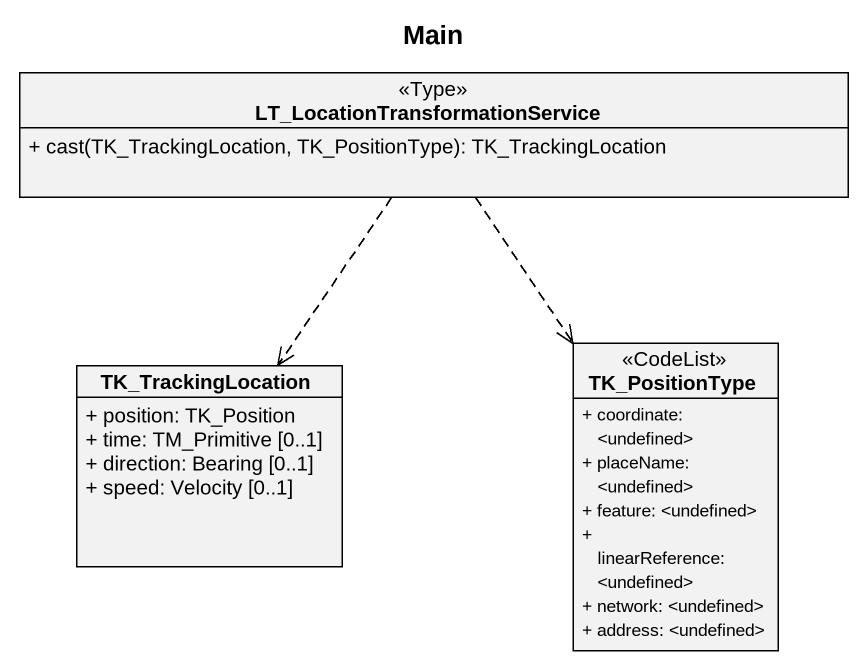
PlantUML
@startuml
title Main
hide circle
hide empty members
skinparam classAttributeIconSize 0
class "LT_LocationTransformationService" as LT_LocationTransformationSer <<Type>> {
  + cast(TK_TrackingLocation, TK_PositionType): TK_TrackingLocation
}
class TK_TrackingLocation {
  + position: TK_Position
  + time: TM_Primitive [0..1]
  + direction: Bearing [0..1]
  + speed: Velocity [0..1]
}
class TK_PositionType <<CodeList>> {
  + coordinate: <undefined>
  + placeName: <undefined>
  + feature: <undefined>
  + linearReference: <undefined>
  + network: <undefined>
  + address: <undefined>
}
LT_LocationTransformationSer ..> TK_TrackingLocation
LT_LocationTransformationSer ..> TK_PositionType
@enduml
